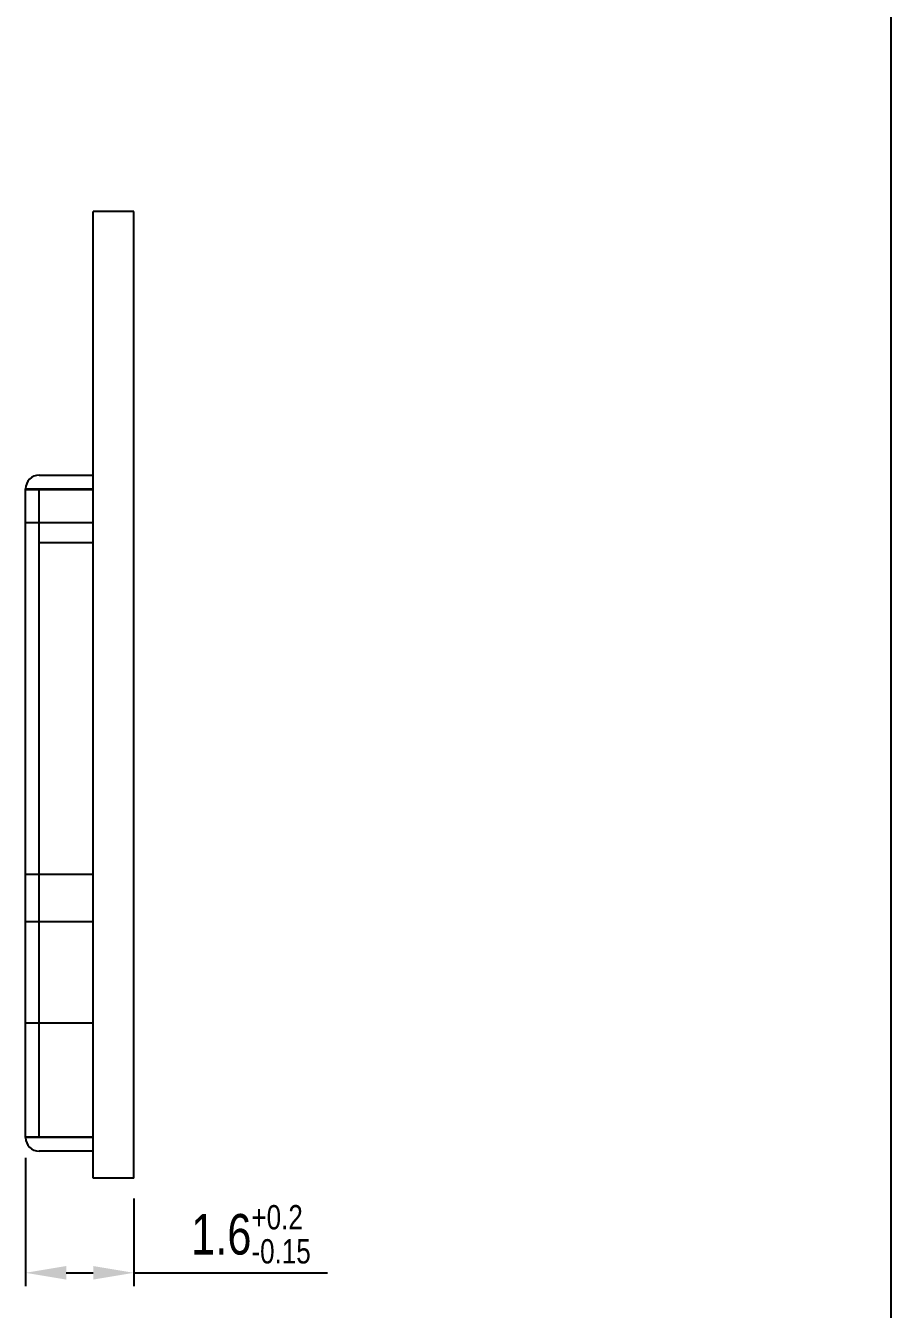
# Model space of a CAD drawing. Header units: millimetres. Extents: x 0 to 189, y 4 to 276.
# Drawn here: x 124.5 to 188.5, y 78.9 to 173.8 of the extents above; entities that cross this region are included whole.
import ezdxf

# ---------------------------------------------------------------- set-up
doc = ezdxf.new("R2010")
doc.units = ezdxf.units.MM
doc.header["$LTSCALE"] = 19.36
doc.header["$PDMODE"] = 3
doc.header["$PDSIZE"] = 8
doc.layers.get('0').update_dxf_attribs({"linetype": 'CONTINUOUS'})
doc.layers.get('Defpoints').update_dxf_attribs({"linetype": 'CONTINUOUS'})
doc.styles.get("Standard").update_dxf_attribs({"font": 'txt', "width": 0.8})
doc.dimstyles.new('DIMSTYLE_1', dxfattribs={"dimtxt": 3, "dimasz": 3, "dimexe": 1, "dimexo": 1.5, "dimgap": 0.75, "dimtad": 1, "dimlfac": 0.2, "dimdsep": 46, "dimtxsty": 'Standard', "dimblk": '_FILLED', "dimcen": 0.09, "dimazin": 2, "dimtol": 1, "dimtp": 0.2, "dimtm": 0.15, "dimtfac": 0.6, "dimtofl": 0, "dimtmove": 0, "dimatfit": 3, "dimldrblk": '_FILLED', "dimfxl": 0, "dimtolj": 1, "dimarcsym": 0})

# ---------------------------------------------------------------- blocks, each defined once
blk = doc.blocks.new('_FILLED')
at = {"color": 0, "linetype": 'ByBlock'}
blk.add_solid([(0, 0), (-1, 0.167), (-1, -0.167)], dxfattribs=at)
blk = doc.blocks.new('*D18')
at = {"color": 0, "lineweight": -2}
for p, q in [((124.49, 90.079), (124.49, 80.579)), ((132.49, 87.079), (132.49, 80.579)), ((127.49, 81.579), (129.49, 81.579)), ((132.49, 81.579), (146.83, 81.579))]:
    blk.add_line(p, q, dxfattribs=at)
at = {"layer": 'Defpoints', "color": 0}
for p in [(124.49, 91.579), (132.49, 88.579), (124.49, 81.579)]:
    blk.add_point(p, dxfattribs=at)
at = {"color": 0, "lineweight": -2, "xscale": 3, "yscale": 3, "zscale": 3, "rotation": 180}
blk.add_blockref('_FILLED', (124.49, 81.579), dxfattribs=at)
at = {"color": 0, "lineweight": -2, "xscale": 3, "yscale": 3, "zscale": 3}
blk.add_blockref('_FILLED', (132.49, 81.579), dxfattribs=at)
at = {"color": 0, "insert": (141.16, 84.429), "char_height": 3, "attachment_point": 5}
blk.add_mtext('\\A1;1.6{\\H0.6x;\\S+0.2^ -0.15;}', dxfattribs=at)

msp = doc.modelspace()

# ---------------------------------------------------------------- linework, layer by layer
at = {"color": 7, "linetype": 'Continuous'}
for p, q in [((188.542, 3.653), (188.542, 275.551)), ((129.49, 88.579), (129.49, 160.079)), ((132.49, 160.079), (129.49, 160.079)), ((132.49, 88.579), (132.49, 160.079)), ((125.49, 140.579), (129.49, 140.579)), ((124.49, 91.579), (124.49, 139.579)), ((124.49, 139.579), (129.49, 139.579)), ((124.49, 139.529), (129.49, 139.529)), ((125.49, 91.579), (125.49, 139.579)), ((124.49, 137.079), (129.49, 137.079)), ((129.49, 135.579), (125.49, 135.579)), ((124.49, 111.079), (129.49, 111.079)), ((124.49, 107.579), (129.49, 107.579)), ((124.49, 100.079), (129.49, 100.079)), ((124.49, 91.629), (129.49, 91.629)), ((129.49, 91.579), (124.49, 91.579)), ((129.49, 90.579), (125.49, 90.579)), ((132.49, 88.579), (129.49, 88.579))]:
    msp.add_line(p, q, dxfattribs=at)
for centre, start, end in [((125.49, 139.579), 90, 180), ((125.49, 91.579), 180, 270)]:
    msp.add_arc(centre, 1, start, end, dxfattribs=at)

# ---------------------------------------------------------------- dimensions: what is measured, and where the dimension line sits
dim = msp.add_linear_dim(base=(124.49, 81.579), p1=(132.49, 88.579), p2=(124.49, 91.579), dimstyle='DIMSTYLE_1')
dim.commit()
dim.dimension.update_dxf_attribs({"geometry": '*D18', "text_midpoint": (141.16, 81.579), "dimtype": 160})

doc.saveas('drawing.dxf')
